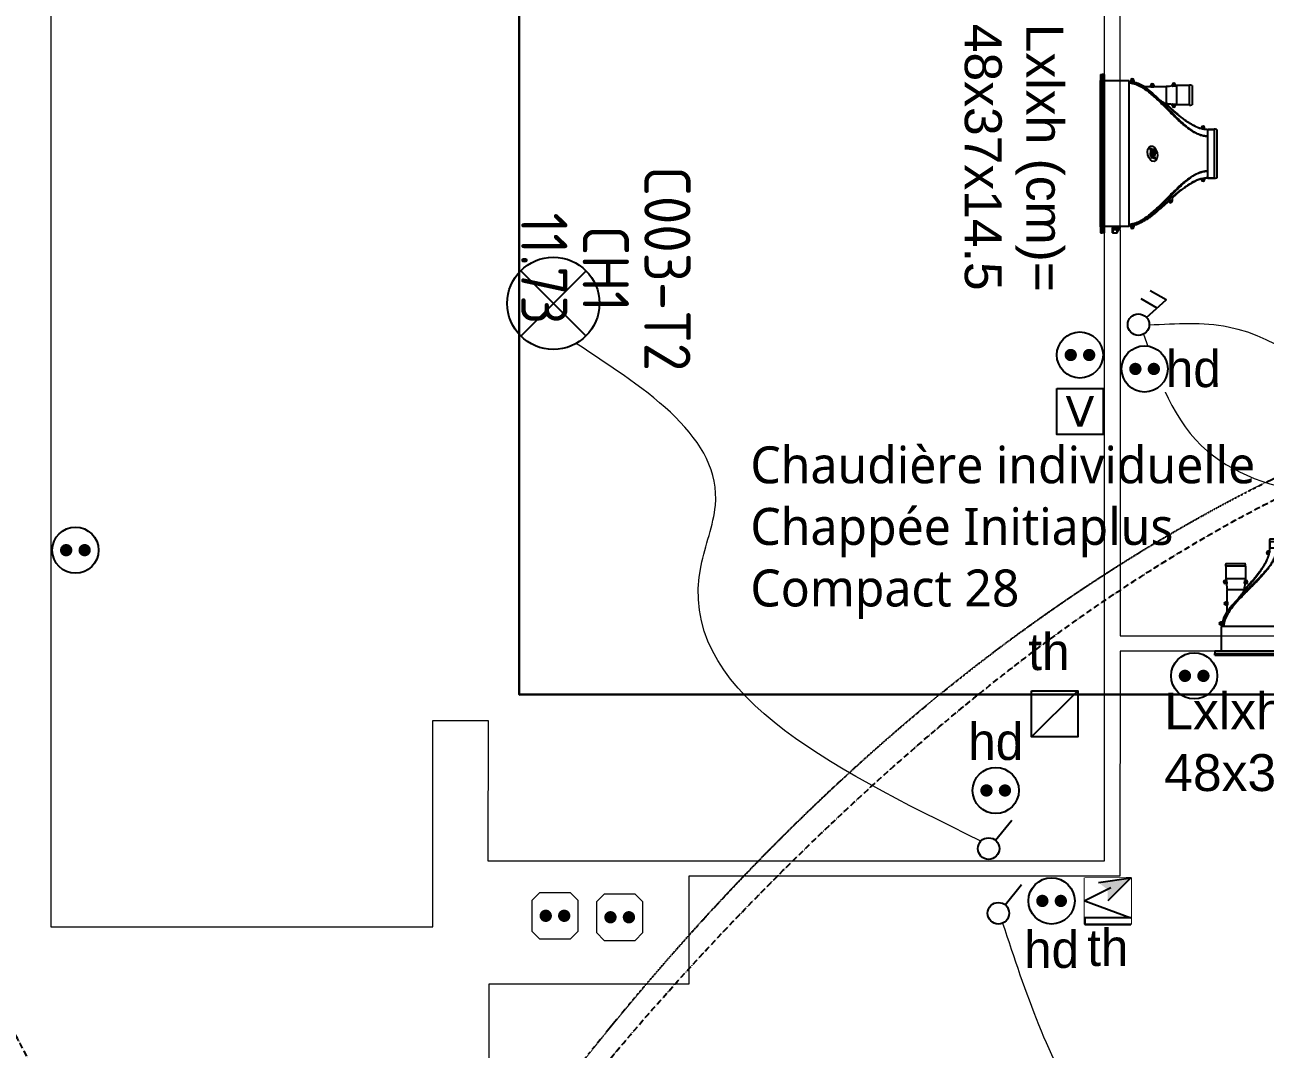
# Model space of a CAD drawing. Header units: millimetres. Extents: x 454430 to 532383, y -370512 to -310890.
# Drawn here: x 467923 to 471952, y -325479 to -322151 of the extents above; entities that cross this region are included whole.
import ezdxf
from ezdxf import colors
from ezdxf.entities.mleader import LeaderData, LeaderLine
from ezdxf.math import Vec2, Vec3

# ---------------------------------------------------------------- set-up
doc = ezdxf.new("R2010")
doc.units = ezdxf.units.MM
doc.set_wipeout_variables(frame=1)
doc.linetypes.add('prlm_ef', pattern=[0.165, 0.1, -0.065])
doc.linetypes.add('prlm_gaz', pattern=[36, 24, -3, 0, -3, 0, -3, 0, -3])
doc.layers.add('_GAZELEC-RESERVATION', color=1, linetype='Continuous', lineweight=18)
for name, color, linetype in [('prlm-CHAUFF', 30, 'Continuous'), ('prlm-EAU-EF', 161, 'Continuous'), ('prlm-ELEC-CFA', 181, 'Continuous'), ('prlm-ELEC-CFO', 201, 'Continuous'), ('prlm-GAZ', 20, 'Continuous')]:
    doc.layers.add(name, color=color, linetype=linetype)
doc.layers.add('prlm-xpoly', color=7, linetype='Continuous', plot=False)
doc.layers.add('prlm-ZEROPLOT', color=254, linetype='Continuous', plot=False)
doc.styles.add('prlm-chauff', font='trebucbi.ttf', dxfattribs={"height": 18})
doc.styles.add('prlm-elec-cfa', font='comic.ttf', dxfattribs={"height": 12})
doc.styles.add('prlm-elec-cfo', font='comic.ttf', dxfattribs={"height": 12})
doc.styles.add('prlm-xpoly', font='isocp.shx', dxfattribs={"height": 15})
doc.styles.get("Standard").update_dxf_attribs({"font": 'arial.ttf'})

# ---------------------------------------------------------------- blocks, each defined once
blk = doc.blocks.new('xi.PC')
at = {"color": 0, "lineweight": 5}
blk.add_wipeout([(-7.5, -7.5), (7.5, -7.5), (7.5, 7.5), (-7.5, 7.5)], dxfattribs=at).dxf.layer = 'prlm-ELEC-CFO'
at = {"layer": 'prlm-ELEC-CFO', "color": 0, "linetype": 'ByBlock', "lineweight": 5, "const_width": 2}
for points in [[(-4, 0, 1), (-2, 0, 1)], [(2, 0, 1), (4, 0, 1)]]:
    blk.add_lwpolyline(points, format="xyb", close=True, dxfattribs=at)
at = {"layer": 'prlm-ELEC-CFO', "color": 0, "linetype": 'ByBlock', "lineweight": -2}
blk.add_circle((0, 0), 7.5, dxfattribs=at)
blk = doc.blocks.new('xi.PCHD')
at = {"color": 0, "lineweight": 5}
blk.add_wipeout([(-7.5, -7.5), (7.5, -7.5), (7.5, 7.5), (-7.5, 7.5)], dxfattribs=at).dxf.layer = 'prlm-ELEC-CFO'
at = {"layer": 'prlm-ELEC-CFO', "color": 0, "linetype": 'ByBlock', "lineweight": 5, "const_width": 2}
for points in [[(-4, 0, 1), (-2, 0, 1)], [(2, 0, 1), (4, 0, 1)]]:
    blk.add_lwpolyline(points, format="xyb", close=True, dxfattribs=at)
at = {"layer": 'prlm-ELEC-CFO', "color": 0, "linetype": 'ByBlock', "lineweight": -2}
blk.add_circle((0, 0), 7.5, dxfattribs=at)
blk = doc.blocks.new('xi.SA')
at = {"layer": 'prlm-ELEC-CFO', "color": 0}
blk.add_lwpolyline([(0.2, -1.28), (5.5, 5.28)], dxfattribs=at)
blk.add_circle((-2, -4), 3.5, dxfattribs=at)
blk = doc.blocks.new('xi.DA')
at = {"layer": 'prlm-ELEC-CFO', "color": 0}
for points in [[(4.05, 1.39), (-1.17, 4.34)], [(0.61, -1.67), (7.04, 4.05), (1.81, 7.01)]]:
    blk.add_lwpolyline(points, dxfattribs=at)
blk.add_circle((-2, -4), 3.5, dxfattribs=at)
blk = doc.blocks.new('xi.PCGTL')
at = {"layer": 'prlm-ELEC-CFO', "color": 0, "lineweight": 0}
blk.add_lwpolyline([(-7.5, -5), (-5, -7.5), (5, -7.5), (7.5, -5), (7.5, 5), (5, 7.5), (-5, 7.5), (-7.5, 5)], close=True, dxfattribs=at)
at = {"layer": 'prlm-ELEC-CFO', "color": 0, "linetype": 'ByBlock', "lineweight": 5, "const_width": 2}
for points in [[(-4, 0, 1), (-2, 0, 1)], [(2, 0, 1), (4, 0, 1)]]:
    blk.add_lwpolyline(points, format="xyb", close=True, dxfattribs=at)
blk = doc.blocks.new('xi.PTCE')
at = {"layer": 'prlm-ELEC-CFO', "color": 0}
for points in [[(-10.61, 10.61), (10.61, -10.61)], [(10.61, 10.61), (-10.61, -10.61)]]:
    blk.add_lwpolyline(points, dxfattribs=at)
at = {"layer": 'prlm-ELEC-CFO', "color": 0, "linetype": 'ByBlock'}
blk.add_circle((0, 0), 15, dxfattribs=at)
blk = doc.blocks.new('xi.twintop')
at = {"layer": 'prlm-CHAUFF', "ltscale": 50}
for p, q in [((-7.9, 36.5), (7.9, 36.5)), ((-7.9, 32.5), (-8.46, 32.5)), ((-8, 35.6), (8, 35.6)), ((-7.9, 32.5), (-7.95, 32.18)), ((-7.9, 35.6), (-7.9, 33.5)), ((-7.9, 33.5), (-7.9, 35.6)), ((-5.67, 33.5), (-7.9, 33.5)), ((5.67, 33.5), (-5.67, 33.5)), ((7.9, 33.5), (5.67, 33.5)), ((7.9, 35.6), (7.9, 33.5)), ((7.9, 33.5), (7.9, 35.6)), ((7.95, 32.18), (7.9, 32.5)), ((7.9, 32.5), (8.46, 32.5)), ((-22.15, 28.5), (-15.85, 28.5)), ((-9.41, 28.48), (-9.41, 28.48)), ((-8.61, 31.95), (-8.61, 32.05)), ((-8.61, 32.05), (-8.51, 32.05)), ((-8.51, 31.95), (-8.61, 31.95)), ((-8.51, 32.16), (-8.41, 32.16)), ((-8.51, 32.05), (-8.51, 32.16)), ((-8.51, 31.84), (-8.51, 31.95)), ((-8.41, 31.84), (-8.51, 31.84)), ((-8.46, 31.5), (-8.16, 31.5)), ((-8.41, 32.16), (-8.41, 32.05)), ((-8.41, 32.05), (-8.3, 32.05)), ((-8.3, 31.95), (-8.41, 31.95)), ((-8.41, 31.95), (-8.41, 31.84)), ((-8.3, 32.05), (-8.3, 31.95)), ((-8.16, 31.5), (-7.95, 32.18)), ((8.16, 31.5), (7.95, 32.18)), ((8.46, 31.5), (8.16, 31.5)), ((8.3, 31.95), (8.3, 32.05)), ((8.3, 32.05), (8.41, 32.05)), ((8.41, 31.95), (8.3, 31.95)), ((8.41, 32.16), (8.51, 32.16)), ((8.41, 32.05), (8.41, 32.16)), ((8.41, 31.84), (8.41, 31.95)), ((8.51, 31.84), (8.41, 31.84)), ((8.51, 32.16), (8.51, 32.05)), ((8.51, 32.05), (8.61, 32.05)), ((8.61, 31.95), (8.51, 31.95)), ((8.51, 31.95), (8.51, 31.84)), ((8.61, 32.05), (8.61, 31.95)), ((9.12, 29.02), (9.09, 29.02)), ((9.41, 28.48), (9.38, 28.48)), ((-15.75, 27.6), (-22.25, 27.6)), ((-22.15, 27.6), (-22.15, 23.5)), ((-22.15, 27.6), (-22.15, 23.5)), ((-15.85, 27.6), (-15.85, 23.5)), ((-15.85, 27.6), (-15.85, 23.5)), ((-22.56, 22.55), (-22.45, 22.55)), ((-22.56, 22.45), (-22.56, 22.55)), ((-22.45, 22.45), (-22.56, 22.45)), ((-22.45, 22.66), (-22.35, 22.66)), ((-22.45, 22.55), (-22.45, 22.66)), ((-22.45, 22.34), (-22.45, 22.45)), ((-22.35, 22.34), (-22.45, 22.34)), ((-22.4, 23), (-21.97, 23)), ((-21.85, 22), (-22.4, 22)), ((-22.35, 22.66), (-22.35, 22.55)), ((-22.35, 22.55), (-22.24, 22.55)), ((-22.24, 22.45), (-22.35, 22.45)), ((-22.35, 22.45), (-22.35, 22.34)), ((-22.24, 22.55), (-22.24, 22.45)), ((-15.85, 23.5), (-22.15, 23.5)), ((-21.97, 23), (-21.85, 22.06)), ((-21.85, 22.06), (-21.85, 22)), ((-16.2, 19.84), (-14.13, 22)), ((-14.13, 22), (-16.2, 19.84)), ((-16.15, 22.06), (-16.03, 23)), ((-16.15, 22), (-16.15, 22.06)), ((-15.6, 22), (-16.15, 22)), ((-16.03, 23), (-15.6, 23)), ((-15.76, 22.45), (-15.76, 22.55)), ((-15.76, 22.55), (-15.65, 22.55)), ((-15.65, 22.45), (-15.76, 22.45)), ((-15.65, 22.66), (-15.55, 22.66)), ((-15.65, 22.55), (-15.65, 22.66)), ((-15.65, 22.34), (-15.65, 22.45)), ((-15.55, 22.34), (-15.65, 22.34)), ((-15.55, 22.66), (-15.55, 22.55)), ((-15.55, 22.55), (-15.44, 22.55)), ((-15.55, 22.45), (-15.55, 22.34)), ((-15.44, 22.45), (-15.55, 22.45)), ((-15.44, 22.55), (-15.44, 22.45)), ((14.83, 21), (13.83, 22)), ((13.83, 22), (15.44, 22)), ((15.44, 21), (14.83, 21)), ((15.28, 21.45), (15.28, 21.55)), ((15.28, 21.55), (15.39, 21.55)), ((15.39, 21.45), (15.28, 21.45)), ((15.39, 21.66), (15.49, 21.66)), ((15.39, 21.55), (15.39, 21.66)), ((15.39, 21.34), (15.39, 21.45)), ((15.49, 21.34), (15.39, 21.34)), ((15.49, 21.66), (15.49, 21.55)), ((15.49, 21.55), (15.6, 21.55)), ((15.49, 21.45), (15.49, 21.34)), ((15.6, 21.45), (15.49, 21.45)), ((15.6, 21.55), (15.6, 21.45)), ((-21.8, 20), (-16.2, 20)), ((-21.8, 16), (-21.8, 20)), ((-21.8, 16), (-21.8, 20)), ((-16.2, 19.84), (-16.2, 20)), ((-16.2, 19.84), (-16.2, 20)), ((-22.36, 15.45), (-22.36, 15.55)), ((-22.36, 15.55), (-22.25, 15.55)), ((-22.25, 15.45), (-22.36, 15.45)), ((-22.25, 15.66), (-22.15, 15.66)), ((-22.25, 15.55), (-22.25, 15.66)), ((-22.25, 15.34), (-22.25, 15.45)), ((-22.15, 15.34), (-22.25, 15.34)), ((-22.2, 16), (-21.65, 16)), ((-21.65, 15), (-22.2, 15)), ((-22.15, 15.66), (-22.15, 15.55)), ((-22.15, 15.55), (-22.04, 15.55)), ((-22.15, 15.45), (-22.15, 15.34)), ((-22.04, 15.45), (-22.15, 15.45)), ((-22.04, 15.55), (-22.04, 15.45)), ((-21.8, 12.88), (-21.8, 15)), ((-21.8, 12.88), (-21.8, 15)), ((-21.65, 16), (-21.65, 15)), ((-23.96, 8.95), (-23.96, 9.05)), ((-23.96, 9.05), (-23.85, 9.05)), ((-23.85, 8.95), (-23.96, 8.95)), ((-23.85, 9.16), (-23.75, 9.16)), ((-23.85, 9.05), (-23.85, 9.16)), ((-23.85, 8.84), (-23.85, 8.95)), ((-23.75, 8.84), (-23.85, 8.84)), ((-23.8, 9.5), (-23.19, 9.5)), ((-23.36, 8.5), (-23.8, 8.5)), ((-23.75, 9.16), (-23.75, 9.05)), ((-23.75, 9.05), (-23.64, 9.05)), ((-23.75, 8.95), (-23.75, 8.84)), ((-23.64, 8.95), (-23.75, 8.95)), ((-23.64, 9.05), (-23.64, 8.95)), ((-23.36, 8.42), (-23.36, 8.5)), ((23.19, 9.5), (23.8, 9.5)), ((23.36, 8.42), (23.36, 8.5)), ((23.8, 8.5), (23.36, 8.5)), ((23.64, 8.95), (23.64, 9.05)), ((23.64, 9.05), (23.75, 9.05)), ((23.75, 8.95), (23.64, 8.95)), ((23.75, 9.16), (23.85, 9.16)), ((23.75, 9.05), (23.75, 9.16)), ((23.75, 8.84), (23.75, 8.95)), ((23.85, 8.84), (23.75, 8.84)), ((23.85, 9.16), (23.85, 9.05)), ((23.85, 9.05), (23.96, 9.05)), ((23.85, 8.95), (23.85, 8.84)), ((23.96, 8.95), (23.85, 8.95)), ((23.96, 9.05), (23.96, 8.95)), ((23.7, 8), (-23.7, 8)), ((-23.7, 8), (-23.7, 0)), ((23.7, 8), (23.7, 0)), ((24.18, 4.47), (23.7, 4.81)), ((24.06, 4.42), (23.7, 4.66)), ((24.06, 2.6), (24.06, 4.42)), ((24.64, 4.04), (24.06, 4.42)), ((24.2, 4.46), (24.18, 4.47)), ((24.54, 4.24), (24.2, 4.46)), ((24.35, 4.85), (24.33, 4.89)), ((24.35, 4.36), (24.35, 4.85)), ((24.35, 4.85), (24.36, 4.85)), ((24.41, 4.79), (24.43, 4.83)), ((24.41, 4.79), (24.41, 4.32)), ((25.01, 4.43), (24.41, 4.79)), ((24.43, 4.83), (25.04, 4.47)), ((24.64, 4.04), (24.72, 4.01)), ((24.64, 2.6), (24.64, 4.04)), ((25.04, 4.47), (25.01, 4.43)), ((25.01, 4.25), (25.01, 4.43)), ((25.02, 4.42), (25.01, 4.43)), ((25.06, 4.46), (25.02, 4.42)), ((25.02, 4.42), (25.02, 4.25)), ((25.28, 4.25), (25.02, 4.42)), ((25.04, 4.47), (25.06, 4.46)), ((25.06, 4.46), (25.39, 4.24)), ((-25.75, 0), (-25.75, -0.73)), ((25.75, 0), (-25.75, 0)), ((23.7, 2.6), (24.06, 2.6)), ((23.7, 2.57), (23.73, 2.6)), ((23.79, 2.6), (23.88, 2.51)), ((23.88, 2.51), (23.97, 2.6)), ((24.04, 2.6), (24.13, 2.51)), ((24.64, 2.6), (24.06, 2.6)), ((24.13, 2.51), (24.22, 2.6)), ((24.18, 2.56), (24.24, 2.51)), ((24.24, 2.51), (24.3, 2.58)), ((24.28, 2.6), (24.37, 2.51)), ((24.37, 2.51), (24.46, 2.6)), ((24.42, 2.57), (24.48, 2.51)), ((24.48, 2.51), (24.56, 2.58)), ((24.54, 2.6), (24.63, 2.51)), ((24.63, 2.51), (24.72, 2.6)), ((24.72, 2.65), (24.64, 2.6)), ((24.64, 2.6), (24.64, 2.6)), ((25.66, 2.6), (24.64, 2.6)), ((24.7, 2.58), (24.77, 2.51)), ((24.72, 4.01), (24.72, 2.65)), ((24.72, 2.65), (25.71, 2.65)), ((24.73, 2.6), (24.82, 2.51)), ((24.77, 2.51), (24.79, 2.53)), ((24.82, 2.51), (24.91, 2.6)), ((24.9, 2.59), (24.98, 2.51)), ((24.98, 2.51), (25.07, 2.6)), ((25.02, 2.54), (25.05, 2.51)), ((25.05, 2.51), (25.09, 2.55)), ((25.06, 2.58), (25.13, 2.51)), ((25.13, 2.51), (25.22, 2.6)), ((25.19, 2.57), (25.25, 2.51)), ((25.25, 2.51), (25.34, 2.6)), ((25.27, 2.53), (25.29, 2.51)), ((25.29, 2.51), (25.32, 2.54)), ((25.31, 2.56), (25.36, 2.51)), ((25.36, 2.51), (25.45, 2.6)), ((25.4, 2.55), (25.44, 2.51)), ((25.44, 2.51), (25.53, 2.6)), ((25.48, 2.54), (25.51, 2.51)), ((25.51, 2.51), (25.6, 2.6)), ((25.53, 2.53), (25.55, 2.51)), ((25.55, 2.51), (25.64, 2.6)), ((25.71, 2.65), (25.66, 2.6)), ((25.66, 2.6), (25.66, 2.6)), ((25.71, 2.65), (25.71, 4.01)), ((25.75, 0), (25.75, -0.73)), ((-25.75, -0.81), (-25.75, -0.73)), ((-25.75, -0.73), (25.75, -0.73)), ((-25.75, -1.3), (-25.75, -0.81)), ((25.75, -0.81), (-25.75, -0.81)), ((-25.75, -1.3), (25.75, -1.3)), ((23.75, -0.99), (-23.75, -0.99)), ((-23.75, -1.06), (-23.75, -0.99)), ((-23.55, -0.99), (-23.75, -1.06)), ((-23.75, -1.06), (23.75, -1.06)), ((23.75, -1.11), (-23.75, -1.11)), ((-23.75, -1.16), (-23.75, -1.11)), ((-23.59, -1.11), (-23.75, -1.16)), ((-23.75, -1.16), (23.75, -1.16)), ((23.75, -1.2), (-23.75, -1.2)), ((-23.75, -1.23), (-23.75, -1.2)), ((-23.64, -1.2), (-23.75, -1.23)), ((-23.75, -1.23), (23.75, -1.23)), ((23.75, -1.26), (-23.75, -1.26)), ((-23.75, -1.28), (-23.75, -1.26)), ((-23.68, -1.26), (-23.75, -1.28)), ((-23.75, -1.28), (23.75, -1.28)), ((23.75, -1.29), (-23.75, -1.29)), ((-23.75, -1.3), (-23.75, -1.29)), ((-23.73, -1.29), (-23.75, -1.3)), ((-23.75, -1.3), (23.75, -1.3)), ((23.75, -1.06), (23.55, -0.99)), ((23.75, -1.16), (23.59, -1.11)), ((23.75, -1.23), (23.64, -1.2)), ((23.75, -1.28), (23.68, -1.26)), ((23.75, -1.3), (23.73, -1.29)), ((23.75, -0.99), (23.75, -1.06)), ((23.75, -1.11), (23.75, -1.16)), ((23.75, -1.2), (23.75, -1.23)), ((23.75, -1.26), (23.75, -1.28)), ((23.75, -1.29), (23.75, -1.3)), ((25.75, -0.73), (25.75, -0.81)), ((25.75, -1.3), (25.75, -0.81))]:
    blk.add_line(p, q, dxfattribs=at)
for centre, radius in [((-8.46, 32), 0.3), ((-8.46, 32), 0.25), ((8.46, 32), 0.3), ((8.46, 32), 0.25), ((-22.4, 22.5), 0.3), ((-22.4, 22.5), 0.25), ((-15.6, 22.5), 0.3), ((-15.6, 22.5), 0.25), ((15.44, 21.5), 0.3), ((15.44, 21.5), 0.25), ((-22.2, 15.5), 0.3), ((-22.2, 15.5), 0.25), ((-23.8, 9), 0.3), ((-23.8, 9), 0.25), ((23.8, 9), 0.3), ((23.8, 9), 0.25)]:
    blk.add_circle(centre, radius, dxfattribs=at)
for centre, radius, start, end in [((-6.01, 35.83), 2, 160.5755, 186.7441), ((-6.01, 35.83), 2, 160.5755, 186.7441), ((6.01, 35.83), 2, 353.2559, 19.4245), ((6.01, 35.83), 2, 353.2559, 19.4245), ((-8.46, 32), 0.5, 90, 270), ((-15.67, 33.51), 7.77, 352.5456, 359.9423), ((-15.72, 33.51), 7.82, 352.5763, 359.9264), ((-15.07, 33.49), 7.17, 352.0923, 353.5448), ((-15.07, 33.49), 7.17, 353.9053, 0.1157), ((15.11, 33.49), 7.25, 179.9215, 187.8382), ((15.67, 33.51), 7.77, 180.0577, 187.4544), ((15.72, 33.51), 7.82, 180.0736, 187.4237), ((8.46, 32), 0.5, 270, 90), ((-20.26, 27.83), 2, 160.5755, 186.7441), ((-20.26, 27.83), 2, 160.5755, 186.7441), ((-17.74, 27.83), 2, 353.2559, 19.4245), ((-17.74, 27.83), 2, 353.2559, 19.4245), ((-43.13, 48.06), 39, 319.3887, 329.86), ((-43.13, 48.06), 39, 319.3887, 329.8601), ((-26.92, 38.17), 20.01, 331.0483, 332.7983), ((-26.92, 38.17), 20.01, 331.0482, 332.7982), ((-19.51, 34.47), 11.74, 332.3321, 345.441), ((-19.16, 34.32), 11.35, 332.1374, 345.6929), ((21.1, 34.98), 13.43, 192.9954, 216.0824), ((19.16, 34.32), 11.35, 194.4106, 207.8626), ((26.92, 38.17), 20.01, 207.2018, 208.9518), ((43.13, 48.06), 39, 210.1399, 220.6113), ((43.13, 48.06), 39, 212.5506, 220.6113), ((-22.4, 22.5), 0.5, 90, 270), ((-15.6, 22.5), 0.5, 270, 90), ((-22.51, 30.1), 11.66, 315.9701, 320.4245), ((-22.76, 30.33), 11.99, 316.0326, 320.3619), ((22.51, 30.1), 11.66, 219.5755, 224.0299), ((22.76, 30.33), 11.99, 219.6381, 223.9674), ((15.44, 21.5), 0.5, 270, 90), ((-44.74, 40.05), 35.1, 315.7111, 319.5265), ((-22.2, 15.5), 0.5, 90, 270), ((-2.48, -0.77), 23.65, 136.4099, 144.7501), ((-23.8, 9), 0.5, 90, 270), ((-11.41, 6.64), 12.12, 163.7263, 166.3852), ((23.8, 9), 0.5, 270, 90), ((17.64, -7.23), 13.85, 61.9182, 64.0515), ((17.76, -6.88), 13.43, 62.115, 63.7632), ((18.29, -6.04), 12.5, 61.3177, 61.5903), ((24.75, 5.45), 0.703, 233.033, 242.9325), ((24.72, 5.11), 0.448, 214.6713, 225.4982), ((25.88, 4.92), 0.836, 234.1326, 239.2425), ((18.29, -6.04), 12.5, 53.7494, 55.0637)]:
    blk.add_arc(centre, radius, start, end, dxfattribs=at)
blk.add_ellipse((0, 15.55), major_axis=(2.49, 0.57), ratio=0.600775, dxfattribs=at)
for points, knots in [([(-5.67, 33.5), (-5.67, 33.33), (-5.68, 33.16), (-5.7, 32.82), (-5.72, 32.65), (-5.8, 32.15), (-5.87, 31.82), (-6.05, 31.16), (-6.16, 30.84), (-6.41, 30.21), (-6.55, 29.9), (-7, 29), (-7.34, 28.43), (-8.08, 27.34), (-8.47, 26.81), (-9.69, 25.27), (-10.57, 24.3), (-12.38, 22.39), (-13.32, 21.46), (-15.19, 19.6), (-16.12, 18.67), (-17.95, 16.77), (-18.84, 15.8), (-20.08, 14.27), (-20.47, 13.75), (-21.03, 12.94), (-21.21, 12.66), (-21.55, 12.09), (-21.72, 11.8), (-22.17, 10.91), (-22.43, 10.31), (-22.7, 9.36), (-22.77, 9.03), (-22.86, 8.47), (-22.88, 8.24), (-22.89, 8)], [0, 0, 0, 0, 0.015625, 0.015625, 0.03125, 0.03125, 0.0625, 0.0625, 0.09375, 0.09375, 0.125, 0.125, 0.1875, 0.1875, 0.25, 0.25, 0.375, 0.375, 0.5, 0.5, 0.625, 0.625, 0.75, 0.75, 0.8125, 0.8125, 0.84375, 0.84375, 0.875, 0.875, 0.9375, 0.9375, 0.96875, 0.96875, 0.9907189, 0.9907189, 0.9907189, 0.9907189]), ([(-18.04, 17.26), (-16.85, 18.51), (-15.59, 19.7), (-13.1, 22.1), (-11.85, 23.3), (-10.07, 25.17), (-9.49, 25.81), (-8.39, 27.13), (-7.87, 27.82), (-7.16, 28.91), (-6.93, 29.29), (-6.52, 30.07), (-6.33, 30.48), (-6.02, 31.31), (-5.89, 31.74), (-5.76, 32.39), (-5.73, 32.61), (-5.69, 32.95), (-5.69, 33.06), (-5.67, 33.28), (-5.67, 33.39), (-5.67, 33.5)], [0, 0, 0, 0, 0.25, 0.25, 0.5, 0.5, 0.625, 0.625, 0.75, 0.75, 0.8125, 0.8125, 0.875, 0.875, 0.9375, 0.9375, 0.96875, 0.96875, 0.984375, 0.984375, 1, 1, 1, 1]), ([(5.67, 33.5), (5.67, 33.33), (5.68, 33.16), (5.71, 32.81), (5.73, 32.64), (5.81, 32.14), (5.88, 31.8), (6.08, 31.14), (6.2, 30.82), (6.47, 30.19), (6.62, 29.88), (7.1, 28.98), (7.46, 28.42), (8.23, 27.34), (8.65, 26.82), (9.93, 25.3), (10.84, 24.34), (12.72, 22.46), (13.69, 21.54), (15.61, 19.69), (16.57, 18.77), (18.43, 16.87), (19.34, 15.9), (20.59, 14.36), (20.99, 13.83), (21.55, 13), (21.73, 12.72), (22.07, 12.15), (22.24, 11.85), (22.69, 10.95), (22.94, 10.33), (23.21, 9.37), (23.28, 9.05), (23.36, 8.48), (23.38, 8.24), (23.39, 8)], [0, 0, 0, 0, 0.015625, 0.015625, 0.03125, 0.03125, 0.0625, 0.0625, 0.09375, 0.09375, 0.125, 0.125, 0.1875, 0.1875, 0.25, 0.25, 0.375, 0.375, 0.5, 0.5, 0.625, 0.625, 0.75, 0.75, 0.8125, 0.8125, 0.84375, 0.84375, 0.875, 0.875, 0.9375, 0.9375, 0.96875, 0.96875, 0.9908046, 0.9908046, 0.9908046, 0.9908046]), ([(22.89, 8), (22.88, 8.24), (22.86, 8.47), (22.77, 9.03), (22.7, 9.36), (22.43, 10.31), (22.17, 10.91), (21.72, 11.8), (21.55, 12.09), (21.21, 12.66), (21.03, 12.94), (20.47, 13.75), (20.08, 14.27), (18.84, 15.8), (17.95, 16.77), (16.12, 18.67), (15.18, 19.6), (13.32, 21.46), (12.38, 22.39), (10.57, 24.3), (9.69, 25.27), (8.47, 26.81), (8.08, 27.34), (7.34, 28.43), (7, 29), (6.55, 29.9), (6.41, 30.21), (6.16, 30.84), (6.05, 31.16), (5.87, 31.82), (5.79, 32.15), (5.72, 32.65), (5.7, 32.82), (5.68, 33.16), (5.67, 33.33), (5.67, 33.5)], [0.0092808, 0.0092808, 0.0092808, 0.0092808, 0.03125, 0.03125, 0.0625, 0.0625, 0.125, 0.125, 0.15625, 0.15625, 0.1875, 0.1875, 0.25, 0.25, 0.375, 0.375, 0.5, 0.5, 0.625, 0.625, 0.75, 0.75, 0.8125, 0.8125, 0.875, 0.875, 0.90625, 0.90625, 0.9375, 0.9375, 0.96875, 0.96875, 0.984375, 0.984375, 1, 1, 1, 1]), ([(-8.9, 29.46), (-9.06, 29.12), (-9.43, 28.41), (-10.08, 27.35), (-10.83, 26.27), (-11.65, 25.18), (-12.54, 24.1), (-13.65, 22.81), (-14.86, 21.46), (-15.81, 20.43), (-16.2, 20)], [0.1568082, 0.1568082, 0.1568082, 0.1568082, 0.2305418, 0.3149874, 0.4025619, 0.4929385, 0.5856877, 0.6803551, 0.8317746, 0.9509578, 0.9509578, 0.9509578, 0.9509578]), ([(14.38, 22), (14.06, 22.36), (13.37, 23.14), (12.33, 24.35), (11.38, 25.54), (10.58, 26.62), (9.93, 27.59), (9.37, 28.52), (9.05, 29.15), (8.91, 29.44)], [0.5730592, 0.5730592, 0.5730592, 0.5730592, 0.626259, 0.6884084, 0.7489718, 0.7930827, 0.8358988, 0.8773199, 0.9123747, 0.9123747, 0.9123747, 0.9123747]), ([(23.19, 9.5), (23.12, 9.79), (23.04, 10.07), (22.86, 10.64), (22.75, 10.92), (22.41, 11.74), (22.14, 12.27), (21.56, 13.3), (21.24, 13.8), (20.57, 14.77), (20.21, 15.25), (19.11, 16.65), (18.33, 17.54), (16.73, 19.29), (15.91, 20.15), (15.09, 21)], [0, 0, 0, 0, 0.0625, 0.0625, 0.125, 0.125, 0.25, 0.25, 0.375, 0.375, 0.5, 0.5, 0.75, 0.75, 1, 1, 1, 1]), ([(21.4, 13.55), (21.3, 13.71), (20.98, 14.2), (20.41, 15.02), (19.67, 15.99), (18.88, 16.96), (17.95, 18.04), (16.9, 19.22), (15.98, 20.24), (15.44, 20.84), (15.29, 21)], [0.1694223, 0.1694223, 0.1694223, 0.1694223, 0.1906001, 0.2339285, 0.2787061, 0.3247019, 0.3716424, 0.4351709, 0.4991397, 0.523565, 0.523565, 0.523565, 0.523565]), ([(-18.04, 17.26), (-17.81, 17.52), (-17.58, 17.79), (-17.17, 18.3), (-16.98, 18.55), (-16.64, 19.03), (-16.49, 19.25), (-16.32, 19.53), (-16.28, 19.62), (-16.22, 19.76), (-16.2, 19.81), (-16.2, 19.84)], [0, 0, 0, 0, 0.25, 0.25, 0.5, 0.5, 0.75, 0.75, 0.875, 0.875, 1, 1, 1, 1]), ([(-1.63, 15.67), (-0.9, 16.39), (-0.53, 16.49), (-0.14, 16.44), (0.47, 16.38), (1.12, 15.98), (1.85, 16.55)], [0, 0, 0, 0, 0.389075, 0.389075, 0.389075, 1, 1, 1, 1]), ([(-23.39, 8), (-23.38, 8.28), (-23.35, 8.55), (-23.25, 9.19), (-23.16, 9.55), (-22.84, 10.61), (-22.54, 11.29), (-21.83, 12.6), (-21.42, 13.22), (-20.56, 14.41), (-20.09, 14.98), (-19.62, 15.54)], [0.0331631, 0.0331631, 0.0331631, 0.0331631, 0.125, 0.125, 0.25, 0.25, 0.5, 0.5, 0.75, 0.75, 1, 1, 1, 1]), ([(-23.19, 9.5), (-23.12, 9.8), (-23.04, 10.09), (-22.9, 10.53), (-22.84, 10.67), (-22.74, 10.96), (-22.68, 11.1), (-22.5, 11.53), (-22.37, 11.8), (-22.1, 12.35), (-21.95, 12.61), (-21.8, 12.88)], [0, 0, 0, 0, 0.25, 0.25, 0.375, 0.375, 0.5, 0.5, 0.75, 0.75, 1, 1, 1, 1]), ([(-21.8, 12.88), (-21.96, 12.6), (-22.11, 12.32), (-22.4, 11.74), (-22.54, 11.45), (-22.78, 10.85), (-22.89, 10.55), (-23.01, 10.17), (-23.03, 10.1), (-23.05, 10.03)], [0, 0, 0, 0, 0.25, 0.25, 0.5, 0.5, 0.75, 0.75, 0.8062429, 0.8062429, 0.8062429, 0.8062429]), ([(-1.94, 14.63), (-1.21, 15.35), (-0.84, 15.44), (-0.45, 15.4), (0.16, 15.33), (0.81, 14.93), (1.54, 15.51)], [0, 0, 0, 0, 0.389075, 0.389075, 0.389075, 1, 1, 1, 1]), ([(24.24, 4.96), (24.23, 4.96), (24.23, 4.96), (24.22, 4.97), (24.2, 4.97), (24.19, 4.97), (24.18, 4.98), (24.16, 4.98), (24.15, 4.98), (24.13, 4.99), (24.11, 4.99), (24.09, 4.99), (24.08, 4.99), (24.05, 4.99), (24.02, 4.99), (23.98, 4.99), (23.93, 4.98), (23.89, 4.98), (23.84, 4.97), (23.78, 4.96), (23.74, 4.95), (23.71, 4.95), (23.7, 4.94)], [0.1059402, 0.1059402, 0.1059402, 0.1059402, 0.1359504, 0.1694868, 0.202886, 0.2361704, 0.2693627, 0.3024859, 0.3355633, 0.3686184, 0.401675, 0.434757, 0.4678887, 0.5010941, 0.5629781, 0.6246926, 0.6863942, 0.7482374, 0.8103737, 0.8729511, 0.9361135, 0.9654522, 0.9654522, 0.9654522, 0.9654522]), ([(23.7, 4.91), (23.71, 4.91), (23.72, 4.91), (23.74, 4.92), (23.78, 4.92), (23.81, 4.93), (23.83, 4.93), (23.86, 4.94), (23.89, 4.94), (23.92, 4.95), (23.94, 4.95), (23.97, 4.95), (23.99, 4.96), (24.02, 4.96), (24.04, 4.96), (24.06, 4.96), (24.08, 4.96), (24.11, 4.96), (24.14, 4.96), (24.18, 4.96), (24.21, 4.95), (24.24, 4.95), (24.26, 4.94), (24.28, 4.93), (24.3, 4.92), (24.32, 4.91), (24.33, 4.9), (24.33, 4.89)], [0.053874, 0.053874, 0.053874, 0.053874, 0.0607104, 0.0907643, 0.1206402, 0.1503557, 0.1799287, 0.2093776, 0.238721, 0.2679778, 0.2971672, 0.3263086, 0.3554219, 0.3845269, 0.4136437, 0.4427926, 0.4719939, 0.5012681, 0.5562327, 0.6110034, 0.6657154, 0.7205017, 0.7754929, 0.8308166, 0.8865967, 0.9429527, 1, 1, 1, 1]), ([(24.35, 4.85), (24.35, 4.86), (24.35, 4.86), (24.34, 4.87), (24.33, 4.88), (24.32, 4.88), (24.31, 4.89), (24.3, 4.89), (24.29, 4.9), (24.28, 4.9), (24.26, 4.91), (24.25, 4.91), (24.23, 4.91), (24.22, 4.92), (24.2, 4.92), (24.18, 4.92), (24.17, 4.92), (24.15, 4.92), (24.12, 4.92), (24.09, 4.92), (24.05, 4.92), (24, 4.92), (23.95, 4.91), (23.9, 4.9), (23.85, 4.89), (23.79, 4.88), (23.74, 4.87), (23.71, 4.86), (23.7, 4.86)], [0, 0, 0, 0, 0.0300773, 0.0600539, 0.0899314, 0.1197114, 0.1493956, 0.1789856, 0.2084831, 0.2378898, 0.2672073, 0.2964374, 0.3255817, 0.3546421, 0.3836203, 0.4125181, 0.4413372, 0.4700795, 0.4987468, 0.5532579, 0.6080368, 0.6630958, 0.7184471, 0.7741027, 0.8300742, 0.8863734, 0.9430116, 0.9677174, 0.9677174, 0.9677174, 0.9677174]), ([(24.65, 4.2), (24.65, 4.2), (24.64, 4.2), (24.64, 4.2), (24.63, 4.2), (24.63, 4.2), (24.62, 4.2), (24.61, 4.21), (24.6, 4.21), (24.59, 4.21), (24.58, 4.22), (24.55, 4.23), (24.54, 4.24), (24.54, 4.24)], [0, 0, 0, 0, 0.061789, 0.122374, 0.182441, 0.242697, 0.303842, 0.366548, 0.43144, 0.49908, 0.668346, 0.832646, 1, 1, 1, 1]), ([(25.45, 4.21), (25.44, 4.21), (25.44, 4.22), (25.43, 4.22), (25.41, 4.23), (25.4, 4.23), (25.39, 4.24), (25.37, 4.24), (25.36, 4.25), (25.34, 4.25), (25.32, 4.25), (25.3, 4.26), (25.29, 4.26), (25.27, 4.26), (25.24, 4.26), (25.22, 4.26), (25.2, 4.26), (25.17, 4.26), (25.13, 4.26), (25.08, 4.26), (25.03, 4.26), (24.97, 4.25), (24.91, 4.24), (24.85, 4.24), (24.79, 4.23), (24.72, 4.21), (24.67, 4.21), (24.65, 4.2)], [0.0304712, 0.0304712, 0.0304712, 0.0304712, 0.0599457, 0.0897682, 0.1195016, 0.1491541, 0.1787343, 0.2082505, 0.2377114, 0.2671256, 0.2965018, 0.3258487, 0.355175, 0.3844897, 0.4138015, 0.4431194, 0.4724522, 0.5018089, 0.5568669, 0.611863, 0.6668562, 0.7219052, 0.7770682, 0.8324028, 0.8879658, 0.9438132, 1, 1, 1, 1]), ([(25.71, 4.01), (25.69, 4.04), (25.65, 4.06), (25.55, 4.09), (25.48, 4.1), (25.35, 4.1), (25.31, 4.1), (25.21, 4.09), (25.16, 4.09), (24.98, 4.06), (24.86, 4.04), (24.72, 4.01)], [0, 0, 0, 0, 0.25, 0.25, 0.5, 0.5, 0.625, 0.625, 0.75, 0.75, 1, 1, 1, 1])]:
    blk.add_open_spline(points, degree=3, knots=knots, dxfattribs=at)
for points in [[(-22.15, 23.5), (-22.15, 23.33), (-22.14, 23.17), (-22.13, 23)], [(-22.15, 23.5), (-22.15, 23.33), (-22.14, 23.17), (-22.13, 23)], [(-22.01, 22), (-21.91, 21.33), (-21.8, 20.67), (-21.8, 20)], [(-22.01, 22), (-21.91, 21.33), (-21.8, 20.67), (-21.8, 20)], [(-15.99, 22), (-16.09, 21.33), (-16.2, 20.67), (-16.2, 20)], [(-15.99, 22), (-16.09, 21.33), (-16.2, 20.67), (-16.2, 20)], [(-15.85, 23.5), (-15.85, 23.33), (-15.86, 23.17), (-15.87, 23)], [(-15.85, 23.5), (-15.85, 23.33), (-15.86, 23.17), (-15.87, 23)], [(-0.23, 16.09), (-0.63, 16.13), (-1.01, 16.03), (-1.63, 15.67)], [(1.85, 16.55), (1.03, 15.62), (0.38, 16.02), (-0.23, 16.09)], [(-0.55, 15.04), (-0.94, 15.09), (-1.32, 14.99), (-1.94, 14.63)], [(-1.78, 15.16), (-1.06, 15.88), (-0.68, 15.97), (-0.29, 15.93)], [(-0.39, 15.58), (-0.78, 15.62), (-1.16, 15.52), (-1.78, 15.16)], [(1.54, 15.51), (0.72, 14.57), (0.07, 14.98), (-0.55, 15.04)], [(1.7, 16.04), (0.88, 15.1), (0.23, 15.51), (-0.39, 15.58)], [(-0.29, 15.93), (0.32, 15.87), (0.96, 15.47), (1.7, 16.04)], [(-23.19, 9.5), (-23.26, 9.17), (-23.32, 8.84), (-23.36, 8.5)], [(23.36, 8.5), (23.32, 8.84), (23.26, 9.17), (23.19, 9.5)]]:
    blk.add_open_spline(points, degree=3, dxfattribs=at)
at = {"layer": 'prlm-CHAUFF', "ltscale": 50, "insert": (-42.19, -13.41), "char_height": 12, "width": 139.7925, "attachment_point": 1}
blk.add_mtext('Lxlxh (cm)= 48x37x14.5', dxfattribs=at)
blk = doc.blocks.new('xi.th-ch')
at = {"layer": 'prlm-CHAUFF', "color": 0, "linetype": 'ByBlock', "lineweight": -2, "flags": 128}
blk.add_lwpolyline([(-7.5, 7.5), (7.5, 7.5), (7.5, -7.5), (-7.5, -7.5)], close=True, dxfattribs=at)
at = {"layer": 'prlm-CHAUFF', "color": 0}
blk.add_lwpolyline([(-7.5, -7.5), (7.5, 7.5)], dxfattribs=at)
blk = doc.blocks.new('xi.TH')
at = {"color": 0, "lineweight": 5}
blk.add_wipeout([(-7.5, -7.5), (7.5, -7.5), (7.5, 7.5), (-7.5, 7.5)], dxfattribs=at).dxf.layer = 'prlm-ELEC-CFA'
at = {"layer": 'prlm-ELEC-CFA', "lineweight": 5}
blk.add_hatch(color=0, dxfattribs=at).paths.add_polyline_path([(-3, 6), (-0.1, 3.7), (0, 0), (7.5, 7.5)])
at = {"layer": 'prlm-ELEC-CFA', "color": 0}
for points in [[(0.95, 4.23), (-7.5, 0), (7.5, -5.5), (-7.5, -5.5), (-7.5, -7.5), (7.5, -7.5)], [(-3, 6), (7.5, 7.5), (0, 0)]]:
    blk.add_lwpolyline(points, dxfattribs=at)
blk = doc.blocks.new('xi.TV')
at = {"layer": 'prlm-ELEC-CFA', "color": 0, "linetype": 'ByBlock', "lineweight": -2, "flags": 128}
blk.add_lwpolyline([(-7.5, 7.5), (7.5, 7.5), (7.5, -7.5), (-7.5, -7.5)], close=True, dxfattribs=at)
at = {"layer": 'prlm-ELEC-CFA', "color": 0, "linetype": 'ByBlock', "insert": (0, 0), "char_height": 10, "width": 11.36, "attachment_point": 5}
blk.add_mtext('{\\fVerdana|b0|i0|c0|p34;V}', dxfattribs=at)

msp = doc.modelspace()

# ---------------------------------------------------------------- linework, layer by layer
at = {"layer": 'prlm-ELEC-CFO', "lineweight": 13}
msp.add_spline([(471557.2, -323156.2), (471764.9, -323536.5), (472518.2, -323587.4), (472643.7, -322253.6), (473083.1, -321994.8), (473585.3, -321900.6)], degree=3, dxfattribs=at)
at = {"layer": 'prlm-xpoly', "lineweight": 0}
for points in [[(468007, -325081.2), (469248.3, -325081.2), (469248.3, -324411.2), (469428.3, -324411.2), (469427.3, -324867), (471430.3, -324867), (471430.3, -321494.9), (468007, -321494.9)], [(473739.3, -324136), (474359.6, -324136), (474359.6, -324186), (471480.5, -324186), (471480.3, -324917), (470080.1, -324917), (470080, -325267), (469430.1, -325267), (469429, -326816.9), (470099, -326816.9), (470099, -326866.9), (469429, -326866.9), (469428.3, -327682.7), (476261.6, -327684.1), (476261.6, -321494.9), (473739.3, -321494.9)], [(473689.3, -321493.1), (471480.3, -321494.9), (471480.5, -324136), (472854.4, -324136), (472854.3, -323166), (473689.3, -323166), (473688.7, -322294.9), (472889.8, -322294.9), (472889.3, -322244.9), (473688.7, -322244.9)]]:
    msp.add_lwpolyline(points, close=True, dxfattribs=at)

# ---------------------------------------------------------------- block references
at = {"layer": 'prlm-CHAUFF', "ltscale": 50, "xscale": 10, "yscale": 10, "zscale": 10, "rotation": 269.9999933324843}
msp.add_blockref('xi.twintop', (471430.3, -322569.9), dxfattribs=at)
at = {"layer": 'prlm-ELEC-CFA', "xscale": 10, "yscale": 10, "zscale": 10}
msp.add_blockref('xi.TV', (471350.3, -323407.1), dxfattribs=at)
at = {"layer": 'prlm-ELEC-CFO', "xscale": 10, "yscale": 10, "zscale": 10}
for name, p in [('xi.PTCE', (469639.6, -323056)), ('xi.DA', (471560.4, -323085.2)), ('xi.PCGTL', (469644.9, -325045.3)), ('xi.PCGTL', (469855.1, -325050.1))]:
    msp.add_blockref(name, p, dxfattribs=at)

# ---------------------------------------------------------------- texts
at = {"layer": 'prlm-CHAUFF', "insert": (470279.5, -323520.5), "char_height": 120, "width": 1804.181, "attachment_point": 1, "style": 'prlm-chauff'}
msp.add_mtext('Chaudière individuelle Chappée Initiaplus Compact 28 ', dxfattribs=at)
at = {"layer": 'prlm-xpoly', "lineweight": 20, "insert": (469810.1, -322943.2), "char_height": 150, "attachment_point": 5, "rotation": 270, "line_spacing_factor": 0.8, "style": 'prlm-xpoly'}
msp.add_mtext('C003-T2\\PCH1\\P11.73', dxfattribs=at)

# ---------------------------------------------------------------- next in the draw order: block references
at = {"layer": 'prlm-ELEC-CFO', "xscale": 10, "yscale": 10, "zscale": 10}
for p in [(471350.3, -323223.8), (468087, -323857.8), (471721.4, -324266)]:
    msp.add_blockref('xi.PC', p, dxfattribs=at)

# ---------------------------------------------------------------- next in the draw order: texts
at = {"layer": 'prlm-ELEC-CFO', "lineweight": 20, "char_height": 120, "attachment_point": 5, "line_spacing_factor": 0.8, "style": 'prlm-elec-cfo', "bg_fill": 3, "box_fill_scale": 1.1, "bg_fill_color": 256, "bg_fill_transparency": 0}
for insert in [(471718.7, -323269), (471076.7, -324480), (471258.2, -325155.3)]:
    msp.add_mtext('hd', dxfattribs=dict(at, insert=insert))

# ---------------------------------------------------------------- next in the draw order: linework, layer by layer
at = {"layer": 'prlm-EAU-EF', "linetype": 'prlm_ef'}
msp.add_spline([(469537.5, -337298.6), (469305.9, -337274.4), (468518.5, -336551.9), (468409.5, -335720.4), (468409.5, -334017.4), (468409.5, -330530.4), (468409.5, -327421.7), (468125.1, -326012.6), (467480.7, -324733.9), (467288, -324046.9), (467263.6, -323572.3)], degree=3, dxfattribs=at)
at = {"layer": 'prlm-GAZ', "linetype": 'prlm_gaz', "ltscale": 0.8}
msp.add_spline([(469539.1, -336937), (469325.1, -336937), (468804.5, -336861.6), (468612.2, -336687.4), (468526.3, -336490.8), (468443.1, -335828.3), (468443.1, -335215), (468443.1, -334686.8), (468443.1, -333559.3), (468443.1, -332127.6), (468459.4, -330390.7), (468475.3, -329559.6), (468492.2, -328758.8), (468485.9, -328028.1), (468445.8, -327395.3), (468343.8, -326599.6), (468193.7, -326068.9), (467659.4, -324996.6), (467392.9, -324348.7), (467320.8, -323968.5), (467295.8, -323562.5)], degree=3, dxfattribs=at)

# ---------------------------------------------------------------- next in the draw order: block references
at = {"layer": 'prlm-CHAUFF', "ltscale": 50, "xscale": 10, "yscale": 10, "zscale": 10}
msp.add_blockref('xi.twintop', (472046.1, -324186), dxfattribs=at)
at = {"layer": 'prlm-CHAUFF', "xscale": 10, "yscale": 10, "zscale": 10}
for p in [(471268.4, -324389.4), (471440.7, -324997)]:
    msp.add_blockref('xi.th-ch', p, dxfattribs=at)
at = {"layer": 'prlm-ELEC-CFO', "xscale": 10, "yscale": 10, "zscale": 10}
for p in [(471560.4, -323269.1), (471076.7, -324638.3), (471258.2, -324997)]:
    msp.add_blockref('xi.PCHD', p, dxfattribs=at)

# ---------------------------------------------------------------- next in the draw order: leaders
at = {"layer": '_GAZELEC-RESERVATION', "color": 6}
ml = msp.add_multileader_mtext('Standard', dxfattribs=at)
ml.set_content('résa n°59\\P150x150 en dalle haute', color=6)
ml.set_leader_properties()
ml.build(insert=Vec2(0, 0))
ml.multileader.update_dxf_attribs({"has_text_frame": 1, "arrow_head_size": 80, "scale": 20})
ctx = ml.context
ctx.base_point, ctx.scale, ctx.char_height, ctx.arrow_head_size, ctx.landing_gap_size, ctx.plane_origin = Vec3(464966.9, -322480.7), 20, 80, 80, 40, Vec3(459407.7, -322282.3)
notes = []
notes.append((ctx, [(0, (1, 1, 0), (466282, -322480.7), (-1, 0), 89.8, [(0, [(466804, -323136.8)], 0, [])])]))
ctx.mtext.insert, ctx.mtext.width, ctx.mtext.flow_direction = Vec3(465006.9, -322440), 1568.85, 5
for ctx, leaders in notes:
    for number, flags, end, landing, length, lines in leaders:
        leader = LeaderData()
        leader.index, (leader.has_last_leader_line, leader.has_dogleg_vector, leader.attachment_direction) = number, flags
        leader.last_leader_point, leader.dogleg_vector, leader.dogleg_length = Vec3(end), Vec3(landing), length
        for number, points, colour, breaks in lines:
            line = LeaderLine()
            line.index, line.vertices, line.color, line.breaks = number, Vec3.list(points), colors.encode_raw_color(colour), breaks
            leader.lines.append(line)
        ctx.leaders.append(leader)

# ---------------------------------------------------------------- next in the draw order: linework, layer by layer
at = {"layer": 'prlm-ELEC-CFO', "lineweight": 13}
for points in [[(471575.4, -323126), (471831.5, -323132.2), (472287.4, -323415.7)], [(471028.6, -324802.5), (470119.4, -323907.6), (470165.9, -323712.6), (469713.8, -323186.4)], [(471099.2, -325069.2), (471365.3, -325687), (473730.6, -326084.1)]]:
    msp.add_spline(points, degree=3, dxfattribs=at)
at = {"layer": 'prlm-ZEROPLOT'}
for points in [[(460621.8, -321130.8), (469528.3, -321130.8), (469528.3, -324327.2), (476621.9, -324326.1), (476621.9, -365259.1), (469151.8, -365259.1), (469147, -363469), (460621.8, -363469)], [(469528.3, -321130.8), (476621.8, -321130.8), (476621.8, -324326.6), (469528.3, -324326.6)]]:
    msp.add_lwpolyline(points, close=True, dxfattribs=at)

# ---------------------------------------------------------------- next in the draw order: block references
at = {"layer": 'prlm-ELEC-CFO', "xscale": 10, "yscale": 10, "zscale": 10}
for p in [(471073.6, -324787), (471105.4, -324997)]:
    msp.add_blockref('xi.SA', p, dxfattribs=at)

# ---------------------------------------------------------------- next in the draw order: texts
at = {"layer": 'prlm-CHAUFF', "lineweight": 20, "char_height": 120, "attachment_point": 5, "line_spacing_factor": 0.8, "style": 'prlm-elec-cfa', "bg_fill": 3, "box_fill_scale": 1.1, "bg_fill_color": 256, "bg_fill_transparency": 0}
for insert in [(471249.6, -324188), (471440.7, -325149.1)]:
    msp.add_mtext('th', dxfattribs=dict(at, insert=insert))

# ---------------------------------------------------------------- next in the draw order: texts
at = {"layer": 'prlm-ELEC-CFA', "lineweight": 20, "insert": (471440.7, -325149.1), "char_height": 120, "attachment_point": 5, "line_spacing_factor": 0.8, "style": 'prlm-elec-cfa', "bg_fill": 3, "box_fill_scale": 1.1, "bg_fill_color": 256, "bg_fill_transparency": 0}
msp.add_mtext('th', dxfattribs=at)

# ---------------------------------------------------------------- next in the draw order: block references
at = {"layer": 'prlm-ELEC-CFA', "xscale": 10, "yscale": 10, "zscale": 10}
msp.add_blockref('xi.TH', (471440.7, -324997), dxfattribs=at)

# ---------------------------------------------------------------- next in the draw order: linework, layer by layer
at = {"layer": 'prlm-EAU-EF', "linetype": 'prlm_ef'}
msp.add_spline([(469528, -337277.7), (469308.5, -337255), (469005.3, -337112.1), (468641, -336648.6), (468530, -336366.6), (468472.3, -335846.8), (468472.3, -335336.7), (468472.3, -334062.7), (468487.2, -332197.6), (468487.2, -331312.8), (468507, -330336.6), (468539.1, -328799.2), (468539.1, -327899.8), (468600.6, -327273.5), (468738.4, -326998.3), (471772.9, -323732.1), (472752.6, -323397), (473066.2, -323397)], degree=3, dxfattribs=at)
at = {"layer": 'prlm-GAZ', "linetype": 'prlm_gaz', "ltscale": 0.8}
msp.add_spline([(469528.4, -336924.6), (469345.5, -336924.6), (468783.7, -336791.9), (468630.4, -336538.8), (468516.2, -336066), (468501.2, -334998.8), (468501.2, -334176.3), (468526, -332450.7), (468563, -330425.4), (468616.5, -328036.4), (468628.4, -327380.6), (468741.4, -327075.3), (468928.1, -326772.3), (469170.4, -326393), (470628.1, -324666.3), (471996.5, -323685.9), (472647.6, -323468.4), (473028.9, -323477.7)], degree=3, dxfattribs=at)

doc.saveas('drawing.dxf')
